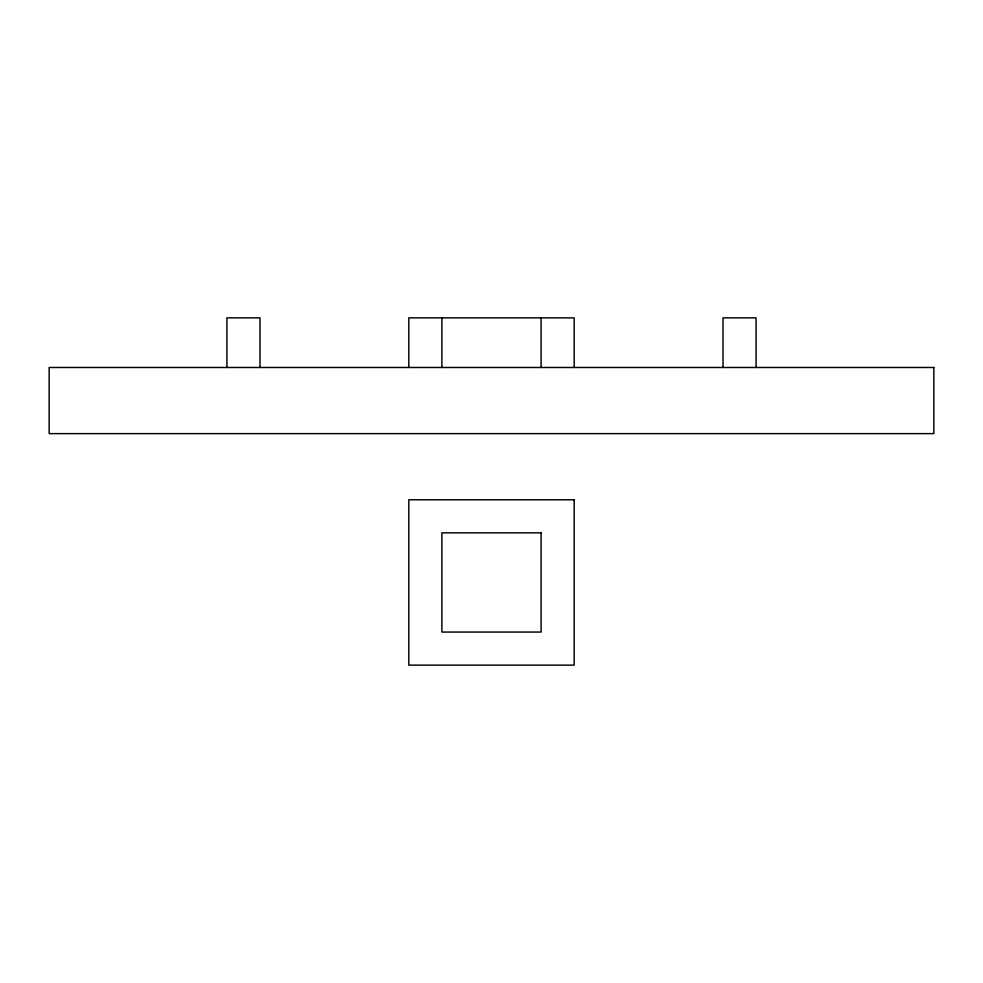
<?xml version="1.0" encoding="UTF-8"?>
<svg xmlns="http://www.w3.org/2000/svg" width="983" height="983" viewBox="0 0 983 983"><rect width="100%" height="100%" fill="white"/><g stroke="black" fill="none" stroke-linecap="round" stroke-linejoin="round"><path stroke-width="1.47" d="M756.087 367.482L756.087 317.865L723.009 317.865L723.009 367.482M574.183 367.482L574.183 317.865L408.817 317.865L408.817 367.482M541.105 317.865L541.105 367.482M441.895 317.865L441.895 367.482M259.991 367.482L259.991 317.865L226.913 317.865L226.913 367.482M933.85 367.482L49.15 367.482L49.15 433.626L933.85 433.626L933.85 367.482M574.183 499.769L408.817 499.769L408.817 665.135L574.183 665.135L574.183 499.769M541.105 532.835L441.895 532.835L441.895 632.057L541.105 632.057L541.105 532.835"/></g></svg>
